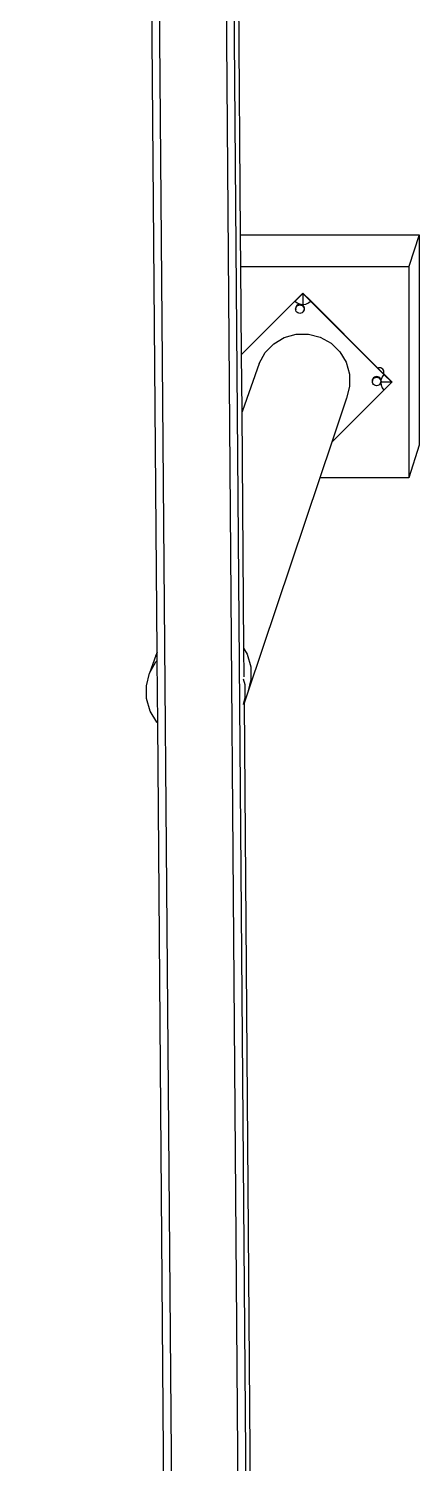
# Model space of a CAD drawing. Header units: inches. Extents: x -614 to 848, y -1045 to 1103.
# Drawn here: x -216.2 to -179, y -655.2 to -518.5 of the extents above; entities that cross this region are included whole.
import ezdxf

# ---------------------------------------------------------------- set-up
doc = ezdxf.new("R2010")
doc.units = ezdxf.units.IN
doc.header["$MEASUREMENT"] = 0

msp = doc.modelspace()

# ---------------------------------------------------------------- linework, layer by layer
for p, q in [((-199.44975, -1044.7934), (-216.20691, 1015.55191)), ((-193.21069, -1044.7934), (-209.44367, 1015.55191)), ((-192.48522, -1044.7934), (-208.65724, 1015.55191)), ((-197.31358, -378.25139), (-196.06142, -538.12172)), ((-203.98656, -577.8751), (-205.59911, -380.32602)), ((-196.06142, -538.12172), (-179.02544, -538.12172)), ((-196.06142, -538.12172), (-196.0378, -541.1375)), ((-179.02544, -538.12172), (-180.02875, -541.1375)), ((-179.02544, -538.12172), (-179.02544, -558.14949)), ((-196.0378, -541.1375), (-180.02875, -541.1375)), ((-196.0378, -541.1375), (-195.97201, -549.53692)), ((-180.02875, -541.1375), (-180.02875, -561.27751)), ((-190.8529, -544.4178), (-190.10607, -543.67098)), ((-190.84534, -544.4236), (-190.11326, -543.69152)), ((-190.10607, -543.67098), (-190.11326, -543.69152)), ((-190.11326, -543.69152), (-189.37494, -544.42984)), ((-190.11326, -543.69152), (-190.11326, -544.74207)), ((-190.11326, -543.69152), (-190.11326, -544.74207)), ((-190.10607, -543.67098), (-189.35925, -544.4178)), ((-195.97201, -549.53692), (-190.8529, -544.4178)), ((-195.97191, -549.55017), (-190.86011, -544.43837)), ((-190.8529, -544.4178), (-190.86011, -544.43837)), ((-190.86011, -544.43837), (-190.84534, -544.4236)), ((-190.86011, -544.43837), (-190.64136, -544.60622)), ((-190.8529, -544.4178), (-190.84534, -544.4236)), ((-190.79093, -545.04414), (-190.80521, -545.15264)), ((-190.80521, -545.15264), (-190.79093, -545.26113)), ((-190.7957, -545.20524), (-190.7819, -545.10043)), ((-190.78714, -545.27028), (-190.7957, -545.20524)), ((-190.78083, -545.05424), (-190.79511, -545.16274)), ((-190.78083, -545.05424), (-190.79511, -545.16274)), ((-190.79511, -545.16274), (-190.79261, -545.18175)), ((-190.79511, -545.16274), (-190.79261, -545.18175)), ((-190.74905, -544.94304), (-190.79093, -545.04414)), ((-190.79093, -545.26113), (-190.78714, -545.27028)), ((-190.7819, -545.31004), (-190.78714, -545.27028)), ((-190.76703, -545.05794), (-190.7819, -545.10043)), ((-190.7819, -545.10043), (-190.7683, -545.0676)), ((-190.74145, -545.40771), (-190.7819, -545.31004)), ((-190.73895, -544.95314), (-190.78083, -545.05424)), ((-190.73895, -544.95314), (-190.78083, -545.05424)), ((-190.7683, -545.0676), (-190.74145, -545.00277)), ((-190.7683, -545.0676), (-190.76703, -545.05794)), ((-190.76703, -545.05794), (-190.72658, -544.96028)), ((-190.68243, -544.85622), (-190.74905, -544.94304)), ((-190.74145, -545.00277), (-190.6771, -544.9189)), ((-190.6771, -545.49157), (-190.74145, -545.40771)), ((-190.67233, -544.86632), (-190.73895, -544.95314)), ((-190.67233, -544.86632), (-190.73895, -544.95314)), ((-190.72658, -544.96028), (-190.66223, -544.87642)), ((-190.59561, -544.78961), (-190.68243, -544.85622)), ((-190.6771, -544.9189), (-190.64465, -544.89401)), ((-190.59323, -545.55592), (-190.6771, -545.49157)), ((-190.66223, -544.87642), (-190.57837, -544.81208)), ((-190.66223, -544.87642), (-190.64465, -544.89401)), ((-190.64465, -544.89401), (-190.59323, -544.85455)), ((-190.64136, -544.60622), (-190.38662, -544.71174)), ((-190.49451, -544.74773), (-190.59561, -544.78961)), ((-190.59323, -544.85455), (-190.49557, -544.8141)), ((-190.57837, -544.81208), (-190.48072, -544.77163)), ((-190.49557, -544.8141), (-190.39076, -544.8003)), ((-190.38602, -544.73345), (-190.49451, -544.74773)), ((-190.48072, -544.77163), (-190.37592, -544.75783)), ((-190.39076, -544.8003), (-190.28596, -544.8141)), ((-190.38662, -544.71174), (-190.11326, -544.74773)), ((-190.27752, -544.74773), (-190.38602, -544.73345)), ((-190.37592, -544.75783), (-190.27112, -544.77163)), ((-190.28596, -544.8141), (-190.18829, -544.85455)), ((-190.17642, -544.78961), (-190.27752, -544.74773)), ((-190.27112, -544.77163), (-190.17347, -544.81208)), ((-190.18829, -544.85455), (-190.10443, -544.9189)), ((-190.10443, -545.49157), (-190.18829, -545.55592)), ((-190.08961, -544.85622), (-190.17642, -544.78961)), ((-190.17347, -544.81208), (-190.08961, -544.87642)), ((-190.11326, -544.74773), (-189.83989, -544.71174)), ((-190.10443, -544.9189), (-190.04007, -545.00277)), ((-190.04007, -545.40771), (-190.10443, -545.49157)), ((-190.02299, -544.94304), (-190.08961, -544.85622)), ((-190.08961, -544.87642), (-190.02526, -544.96028)), ((-190.01289, -544.95314), (-190.07951, -544.86632)), ((-190.01289, -544.95314), (-190.07951, -544.86632)), ((-190.07951, -545.45915), (-190.01289, -545.37233)), ((-190.07951, -545.45915), (-190.01289, -545.37233)), ((-190.04007, -545.00277), (-189.99962, -545.10043)), ((-189.99962, -545.31004), (-190.04007, -545.40771)), ((-190.02526, -544.96028), (-189.98481, -545.05794)), ((-189.98111, -545.04414), (-190.02299, -544.94304)), ((-189.97101, -545.05424), (-190.01289, -544.95314)), ((-189.97101, -545.05424), (-190.01289, -544.95314)), ((-190.01289, -545.37233), (-189.97219, -545.27407)), ((-190.01289, -545.37233), (-189.97219, -545.27407)), ((-189.99962, -545.10043), (-189.98582, -545.20524)), ((-189.99034, -545.28341), (-189.99962, -545.31004)), ((-189.9988, -545.30384), (-189.99962, -545.31004)), ((-189.98582, -545.20524), (-189.9988, -545.30384)), ((-189.9988, -545.30384), (-189.99034, -545.28341)), ((-189.99034, -545.28341), (-189.98647, -545.27407)), ((-189.98647, -545.27407), (-189.98481, -545.26753)), ((-189.98481, -545.05794), (-189.97101, -545.16274)), ((-189.97101, -545.16274), (-189.98481, -545.26753)), ((-189.98481, -545.26753), (-189.98111, -545.26113)), ((-189.96683, -545.15264), (-189.98111, -545.04414)), ((-189.98111, -545.26113), (-189.96683, -545.15264)), ((-189.97219, -545.27407), (-189.97101, -545.27123)), ((-189.97219, -545.27407), (-189.97101, -545.27123)), ((-189.95673, -545.16274), (-189.97101, -545.05424)), ((-189.95673, -545.16274), (-189.97101, -545.05424)), ((-189.97101, -545.27123), (-189.95673, -545.16274)), ((-189.97101, -545.27123), (-189.95673, -545.16274)), ((-189.83989, -544.71174), (-189.58516, -544.60622)), ((-189.58516, -544.60622), (-189.36641, -544.43837)), ((-189.37494, -544.42984), (-189.35925, -544.4178)), ((-189.37494, -544.42984), (-189.36641, -544.43837)), ((-189.35925, -544.4178), (-189.36641, -544.43837)), ((-189.36641, -544.43837), (-182.38975, -551.41504)), ((-189.35925, -544.4178), (-182.95643, -550.82062)), ((-190.49557, -545.59638), (-190.59323, -545.55592)), ((-190.39076, -545.61017), (-190.49557, -545.59638)), ((-190.28596, -545.59638), (-190.39076, -545.61017)), ((-190.18829, -545.55592), (-190.28596, -545.59638)), ((-192.8859, -548.50605), (-191.8799, -547.90844)), ((-191.8799, -547.90844), (-190.7535, -547.59157)), ((-190.7535, -547.59157), (-189.58347, -547.57703)), ((-189.58347, -547.57703), (-188.44954, -547.86581)), ((-188.44954, -547.86581), (-187.429, -548.43823)), ((-195.97201, -549.53692), (-195.97191, -549.55017)), ((-195.97191, -549.55017), (-195.93067, -554.81483)), ((-194.27538, -550.36422), (-193.70296, -549.34367)), ((-193.70296, -549.34367), (-192.8859, -548.50605)), ((-187.429, -548.43823), (-186.59138, -549.25529)), ((-186.59138, -549.25529), (-185.99377, -550.26129)), ((-194.27538, -550.36422), (-195.8684, -554.8771)), ((-185.99377, -550.26129), (-185.6769, -551.38769)), ((-182.91439, -550.80321), (-182.95643, -550.82062)), ((-182.95643, -550.82062), (-182.41918, -551.35788)), ((-182.80606, -550.78895), (-182.91439, -550.80321)), ((-182.69773, -550.80321), (-182.80606, -550.78895)), ((-182.59678, -550.84502), (-182.69773, -550.80321)), ((-182.51009, -550.91154), (-182.59678, -550.84502)), ((-182.44358, -550.99823), (-182.51009, -550.91154)), ((-182.40176, -551.09917), (-182.44358, -550.99823)), ((-185.6769, -551.38769), (-185.66236, -552.55772)), ((-183.49141, -552.09359), (-183.47761, -551.98878)), ((-183.47761, -552.19839), (-183.49141, -552.09359)), ((-183.47711, -551.94206), (-183.49139, -552.05055)), ((-183.47711, -551.94206), (-183.49139, -552.05055)), ((-183.49139, -552.05055), (-183.48857, -552.07199)), ((-183.49139, -552.05055), (-183.48857, -552.07199)), ((-183.46331, -551.94575), (-183.47761, -551.98878)), ((-183.47761, -551.98878), (-183.46495, -551.95821)), ((-183.43716, -552.29606), (-183.47761, -552.19839)), ((-183.43523, -551.84095), (-183.47711, -551.94206)), ((-183.43523, -551.84095), (-183.47711, -551.94206)), ((-183.46495, -551.95821), (-183.43716, -551.89112)), ((-183.46495, -551.95821), (-183.46331, -551.94575)), ((-183.46331, -551.94575), (-183.42286, -551.8481)), ((-183.43716, -551.89112), (-183.37281, -551.80725)), ((-183.37281, -552.37992), (-183.43716, -552.29606)), ((-183.36861, -551.75414), (-183.43523, -551.84095)), ((-183.36861, -551.75414), (-183.43523, -551.84095)), ((-183.42286, -551.8481), (-183.35851, -551.76424)), ((-183.2919, -551.67742), (-183.37871, -551.74404)), ((-183.37871, -551.74404), (-183.35851, -551.76424)), ((-183.37281, -551.80725), (-183.34038, -551.78237)), ((-183.28894, -552.44427), (-183.37281, -552.37992)), ((-183.35851, -551.76424), (-183.27466, -551.69989)), ((-183.35851, -551.76424), (-183.34038, -551.78237)), ((-183.34038, -551.78237), (-183.28894, -551.7429)), ((-183.1908, -551.63554), (-183.2919, -551.67742)), ((-183.28894, -551.7429), (-183.19128, -551.70245)), ((-183.27466, -551.69989), (-183.177, -551.65944)), ((-183.19128, -551.70245), (-183.08647, -551.68865)), ((-183.0823, -551.62126), (-183.1908, -551.63554)), ((-183.177, -551.65944), (-183.0722, -551.64564)), ((-183.08647, -551.68865), (-182.98167, -551.70245)), ((-182.97381, -551.63554), (-183.0823, -551.62126)), ((-183.0722, -551.64564), (-182.9674, -551.65944)), ((-182.98167, -551.70245), (-182.88401, -551.7429)), ((-182.87271, -551.67742), (-182.97381, -551.63554)), ((-182.9674, -551.65944), (-182.86975, -551.69989)), ((-182.88401, -551.7429), (-182.80014, -551.80725)), ((-182.80014, -552.37992), (-182.88401, -552.44427)), ((-182.78589, -551.74404), (-182.87271, -551.67742)), ((-182.86975, -551.69989), (-182.78589, -551.76424)), ((-182.80014, -551.80725), (-182.73579, -551.89112)), ((-182.73579, -552.29606), (-182.80014, -552.37992)), ((-182.71927, -551.83085), (-182.78589, -551.74404)), ((-182.78589, -551.76424), (-182.72154, -551.8481)), ((-182.70917, -551.84095), (-182.77579, -551.75414)), ((-182.70917, -551.84095), (-182.77579, -551.75414)), ((-182.73579, -551.89112), (-182.69533, -551.98878)), ((-182.69533, -552.19839), (-182.73579, -552.29606)), ((-182.73468, -552.29339), (-182.70917, -552.26014)), ((-182.73468, -552.29339), (-182.70917, -552.26014)), ((-182.72154, -551.8481), (-182.68109, -551.94575)), ((-182.6774, -551.93196), (-182.71927, -551.83085)), ((-182.6673, -551.94206), (-182.70917, -551.84095)), ((-182.6673, -551.94206), (-182.70917, -551.84095)), ((-182.70917, -552.26014), (-182.66847, -552.16189)), ((-182.70917, -552.26014), (-182.66847, -552.16189)), ((-182.69533, -551.98878), (-182.68582, -552.06103)), ((-182.69459, -552.19615), (-182.69533, -552.19839)), ((-182.68524, -552.16788), (-182.69482, -552.19445)), ((-182.69415, -552.18939), (-182.69482, -552.19445)), ((-182.69482, -552.19445), (-182.69459, -552.19615)), ((-182.69459, -552.19615), (-182.66311, -552.43525)), ((-182.68154, -552.09359), (-182.69415, -552.18939)), ((-182.68524, -552.16788), (-182.69415, -552.18939)), ((-182.68276, -552.16189), (-182.69053, -552.16189)), ((-182.68276, -552.16189), (-182.69053, -552.16189)), ((-182.67587, -551.98542), (-182.68582, -552.06103)), ((-182.68582, -552.06103), (-182.68154, -552.09359)), ((-182.68276, -552.16189), (-182.68524, -552.16788)), ((-182.68109, -552.15535), (-182.68276, -552.16189)), ((-182.66847, -552.16189), (-182.68276, -552.16189)), ((-182.66847, -552.16189), (-182.68276, -552.16189)), ((-182.68109, -551.94575), (-182.67587, -551.98542)), ((-182.6673, -552.05055), (-182.68109, -552.15535)), ((-182.68109, -552.15535), (-182.6774, -552.14894)), ((-182.67311, -551.96448), (-182.6774, -551.93196)), ((-182.6774, -552.14894), (-182.66311, -552.04045)), ((-182.67311, -551.96448), (-182.67587, -551.98542)), ((-182.67587, -551.98542), (-182.6673, -552.05055)), ((-182.66311, -551.88852), (-182.67311, -551.96448)), ((-182.66311, -552.04045), (-182.67311, -551.96448)), ((-182.66847, -552.16189), (-182.6673, -552.15904)), ((-182.66847, -552.16189), (-182.6673, -552.15904)), ((-181.6429, -552.16189), (-182.66847, -552.16189)), ((-181.6429, -552.16189), (-182.66847, -552.16189)), ((-182.65301, -552.05055), (-182.6673, -551.94206)), ((-182.65301, -552.05055), (-182.6673, -551.94206)), ((-182.6673, -552.15904), (-182.65301, -552.05055)), ((-182.6673, -552.15904), (-182.65301, -552.05055)), ((-182.5576, -551.63378), (-182.66311, -551.88852)), ((-182.38975, -551.41504), (-182.5576, -551.63378)), ((-182.41918, -551.35788), (-182.40176, -551.31584)), ((-182.41918, -551.35788), (-182.41654, -551.36051)), ((-182.40176, -551.31584), (-182.41654, -551.36051)), ((-182.41654, -551.36051), (-182.38286, -551.3942)), ((-182.3875, -551.2075), (-182.40176, -551.09917)), ((-182.40176, -551.31584), (-182.3875, -551.2075)), ((-182.38286, -551.3942), (-182.38975, -551.41504)), ((-182.38975, -551.41504), (-181.6429, -552.16189)), ((-181.6429, -552.16189), (-182.38975, -552.90874)), ((-182.38286, -551.3942), (-181.63603, -552.14102)), ((-181.63603, -552.14102), (-181.6429, -552.16189)), ((-182.38975, -552.90874), (-187.3561, -557.87509)), ((-185.95114, -553.69165), (-187.3561, -557.87509)), ((-185.66236, -552.55772), (-185.95114, -553.69165)), ((-183.19128, -552.48473), (-183.28894, -552.44427)), ((-183.08647, -552.49853), (-183.19128, -552.48473)), ((-182.98167, -552.48473), (-183.08647, -552.49853)), ((-182.88401, -552.44427), (-182.98167, -552.48473)), ((-182.66311, -552.43525), (-182.5576, -552.68999)), ((-182.5576, -552.68999), (-182.38975, -552.90874)), ((-195.8684, -554.8771), (-195.93067, -554.81483)), ((-195.93067, -554.81483), (-195.92884, -555.04833)), ((-195.8684, -554.8771), (-195.92884, -555.04833)), ((-195.92884, -555.04833), (-195.75294, -577.50648)), ((-187.3561, -557.87509), (-188.49876, -561.27751)), ((-179.02544, -558.14949), (-180.02875, -561.27751)), ((-188.49876, -561.27751), (-195.35759, -581.70049)), ((-180.02875, -561.27751), (-188.49876, -561.27751)), ((-204.10292, -578.20474), (-204.69773, -579.88977)), ((-203.98656, -577.8751), (-204.10292, -578.20474)), ((-204.10292, -578.20474), (-203.98558, -577.99553)), ((-203.98558, -577.99553), (-203.98656, -577.8751)), ((-203.97985, -578.69684), (-203.98558, -577.99553)), ((-195.75294, -577.50648), (-195.40238, -578.09661)), ((-195.75294, -577.50648), (-195.73153, -580.24062)), ((-195.40238, -578.09661), (-195.06948, -579.27999)), ((-204.69773, -579.88977), (-204.0946, -578.81447)), ((-204.0946, -578.81447), (-203.97985, -578.69684)), ((-203.93123, -584.65378), (-203.97985, -578.69684)), ((-195.06948, -579.27999), (-195.0542, -580.5092)), ((-205.002, -581.08452), (-204.69773, -579.88977)), ((-204.98668, -582.31732), (-205.002, -581.08452)), ((-195.79211, -580.4202), (-195.63796, -580.96814)), ((-195.63796, -580.96814), (-195.62264, -582.20094)), ((-195.0542, -580.5092), (-195.35759, -581.70049)), ((-204.65281, -583.50415), (-204.98668, -582.31732)), ((-195.62264, -582.20094), (-195.79211, -582.86638)), ((-195.35759, -581.70049), (-195.71183, -582.75529)), ((-204.02314, -584.56412), (-204.65281, -583.50415)), ((-195.71281, -582.63032), (-195.71183, -582.75529)), ((-195.71183, -582.75529), (-194.52764, -733.9488)), ((-203.93123, -584.65378), (-204.02314, -584.56412)), ((-202.34769, -778.6492), (-203.93123, -584.65378))]:
    msp.add_line(p, q)

doc.saveas('drawing.dxf')
